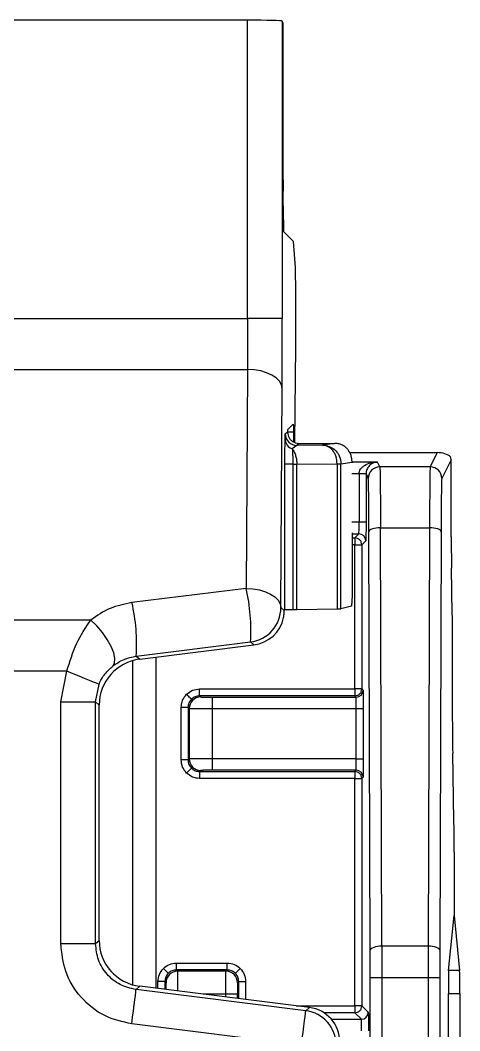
# Model space of a CAD drawing. Header units: inches. Extents: x 897.4 to 914.4, y -8.5 to 2.5.
# Drawn here: x 908.647 to 909.021, y 0.553 to 1.413 of the extents above; entities that cross this region are included whole.
import ezdxf

# ---------------------------------------------------------------- set-up
doc = ezdxf.new("R2010")
doc.units = ezdxf.units.IN
doc.header["$LTSCALE"] = 4
doc.header["$MEASUREMENT"] = 0
doc.layers.get('0').update_dxf_attribs({"linetype": 'CONTINUOUS'})

msp = doc.modelspace()

# ---------------------------------------------------------------- linework, layer by layer
for p, q in [((908.84005, 1.41302), (908.22638, 1.41302)), ((908.84005, 1.15932), (908.84005, 1.41302)), ((908.86958, 1.41225), (908.86958, 1.15932)), ((908.87027, 1.41018), (908.86958, 1.41225)), ((908.87036, 1.27728), (908.87036, 1.40034)), ((908.8705, 1.24317), (908.87038, 1.26744)), ((908.8792, 1.22477), (908.87065, 1.23333)), ((908.8792, 1.22477), (908.87922, 1.22463)), ((908.88079, 1.20264), (908.87922, 1.22463)), ((908.88094, 1.13563), (908.88094, 1.1831)), ((908.22638, 1.15932), (908.84005, 1.15932)), ((908.86958, 1.15932), (908.84005, 1.15932)), ((908.88009, 1.05367), (908.88094, 1.13563)), ((908.22654, 1.11586), (908.8399, 1.11586)), ((908.8399, 1.11586), (908.83882, 0.92953)), ((908.86835, 0.91323), (908.86942, 1.09957)), ((908.87403, 1.06451), (908.87889, 1.06937)), ((908.87209, 1.06106), (908.87398, 1.06283)), ((908.87902, 1.06234), (908.87403, 1.06234)), ((908.87902, 1.06234), (908.87908, 1.05415)), ((908.88193, 1.05122), (908.87803, 1.04832)), ((908.88379, 1.05295), (908.88193, 1.05122)), ((908.90384, 1.05138), (908.88193, 1.05122)), ((908.88379, 1.05295), (908.91395, 1.05295)), ((908.91395, 1.05295), (908.90384, 1.05138)), ((908.90681, 1.0509), (908.90384, 1.05138)), ((908.92674, 1.04508), (909.00143, 1.04508)), ((909.00143, 1.04508), (908.99538, 1.03298)), ((908.87181, 0.91146), (908.87181, 1.03539)), ((908.87847, 1.03539), (908.87847, 0.91158)), ((908.88187, 1.03539), (908.9162, 1.03564)), ((908.88187, 0.91161), (908.88187, 1.03539)), ((908.9162, 1.03564), (908.9162, 1.03561)), ((908.9162, 1.03561), (908.9162, 0.91202)), ((908.9162, 1.03561), (908.91944, 1.03561)), ((908.91944, 1.03561), (908.92889, 1.03708)), ((908.91944, 0.9121), (908.91944, 1.03561)), ((908.9505, 1.03709), (908.92889, 1.03709)), ((908.92889, 1.03708), (908.92889, 1.03627)), ((908.95255, 1.03298), (908.9505, 1.03709)), ((908.99538, 1.03298), (908.95255, 1.03298)), ((909.01319, 1.03907), (909.00522, 1.02314)), ((908.92858, 1.02725), (908.93489, 1.02725)), ((908.93489, 1.02725), (908.93488, 1.02698)), ((908.94079, 1.02698), (908.93488, 1.02698)), ((908.93488, 1.02698), (908.93488, 0.98578)), ((908.94079, 1.02715), (908.93489, 1.02725)), ((908.94079, 1.02715), (908.94079, 1.02698)), ((908.94079, 1.02698), (908.94079, 0.98578)), ((908.94079, 1.02698), (908.94271, 1.02314)), ((909.01335, 0.9735), (909.01335, 1.01191)), ((908.93488, 0.98578), (908.92858, 0.98578)), ((908.94079, 0.98578), (908.93488, 0.98578)), ((908.95424, 0.62504), (908.95311, 0.98116)), ((908.95311, 0.98116), (908.99483, 0.98116)), ((908.99483, 0.98116), (908.9937, 0.62504)), ((908.92889, 0.97676), (908.92889, 0.92291)), ((908.92889, 0.97593), (908.93475, 0.97593)), ((908.92889, 0.97251), (908.93133, 0.97251)), ((908.93133, 0.97251), (908.93475, 0.97593)), ((908.93133, 0.97251), (908.93133, 0.96661)), ((908.9444, 0.62168), (908.94327, 0.97779)), ((909.00467, 0.97779), (909.00354, 0.62168)), ((908.93133, 0.96661), (908.92889, 0.96661)), ((908.93133, 0.96661), (908.93723, 0.96661)), ((908.93133, 0.84402), (908.93133, 0.96661)), ((908.94065, 0.97003), (908.93723, 0.96661)), ((908.93723, 0.96661), (908.93723, 0.84402)), ((909.01423, 0.90756), (909.01349, 0.94674)), ((908.83882, 0.92953), (908.74162, 0.91745)), ((908.86835, 0.91323), (908.87127, 0.91066)), ((908.88187, 0.91161), (908.9162, 0.91202)), ((908.92837, 0.91433), (908.91944, 0.9121)), ((908.87127, 0.91065), (908.87181, 0.91146)), ((908.87127, 0.91065), (908.87127, 0.91065)), ((908.70658, 0.90259), (908.35986, 0.90259)), ((908.74528, 0.87186), (908.84248, 0.88394)), ((908.74822, 0.86926), (908.84535, 0.8814)), ((908.84535, 0.8814), (908.84248, 0.88394)), ((909.01438, 0.81614), (909.01438, 0.8808)), ((908.74528, 0.87186), (908.74822, 0.86926)), ((908.76218, 0.58922), (908.76218, 0.87101)), ((908.7421, 0.868), (908.7421, 0.59223)), ((908.68629, 0.85913), (908.5995, 0.85913)), ((908.68111, 0.83293), (908.68629, 0.85913)), ((908.71064, 0.83293), (908.7136, 0.8479)), ((908.79924, 0.83811), (908.79924, 0.84402)), ((908.79924, 0.84402), (908.93133, 0.84402)), ((908.93133, 0.84402), (908.93133, 0.83811)), ((908.93723, 0.84402), (908.93133, 0.84402)), ((908.93723, 0.84402), (908.9383, 0.84295)), ((908.93133, 0.83811), (908.79924, 0.83811)), ((908.79924, 0.83811), (908.80022, 0.83713)), ((908.81006, 0.8272), (908.81006, 0.83705)), ((908.81006, 0.83705), (908.93239, 0.83705)), ((908.93239, 0.83705), (908.93133, 0.83811)), ((908.68111, 0.6273), (908.68111, 0.83293)), ((908.68111, 0.83293), (908.71064, 0.83293)), ((908.71064, 0.6273), (908.71064, 0.83293)), ((908.71373, 0.8302), (908.71064, 0.83293)), ((908.71373, 0.63003), (908.71373, 0.8302)), ((908.7894, 0.82827), (908.78349, 0.82827)), ((908.78349, 0.78353), (908.78349, 0.82827)), ((908.7894, 0.82827), (908.79038, 0.82729)), ((908.7894, 0.82827), (908.7894, 0.78353)), ((908.79038, 0.82729), (908.79038, 0.78452)), ((908.81006, 0.7846), (908.81006, 0.8272)), ((908.81006, 0.8272), (908.93253, 0.8272)), ((908.93253, 0.8272), (908.93843, 0.8272)), ((908.93253, 0.7846), (908.93253, 0.8272)), ((908.93843, 0.8272), (908.93843, 0.7846)), ((908.7894, 0.78353), (908.78349, 0.78353)), ((908.79038, 0.78452), (908.7894, 0.78353)), ((908.93253, 0.7846), (908.81006, 0.7846)), ((908.81006, 0.77476), (908.81006, 0.7846)), ((908.93253, 0.7846), (908.93843, 0.7846)), ((909.0156, 0.73184), (909.01453, 0.78937)), ((908.80022, 0.77467), (908.79924, 0.77369)), ((908.93239, 0.77476), (908.81006, 0.77476)), ((908.93133, 0.77369), (908.93239, 0.77476)), ((908.79924, 0.77369), (908.93133, 0.77369)), ((908.79924, 0.77369), (908.79924, 0.76779)), ((908.93133, 0.76779), (908.79924, 0.76779)), ((908.93133, 0.77369), (908.93133, 0.76779)), ((908.93133, 0.76779), (908.93723, 0.76779)), ((908.93133, 0.57433), (908.93133, 0.76779)), ((908.9383, 0.76885), (908.93723, 0.76779)), ((908.93723, 0.76779), (908.93723, 0.57433)), ((909.01575, 0.70508), (909.01575, 0.65116)), ((909.01108, 0.60437), (909.01575, 0.65116)), ((909.01575, 0.65116), (909.02042, 0.60437)), ((908.71064, 0.6273), (908.71373, 0.63003)), ((908.68111, 0.6273), (908.71064, 0.6273)), ((908.94443, 0.59813), (908.9444, 0.62168)), ((908.95424, 0.62504), (908.95428, 0.59813)), ((908.9937, 0.62504), (908.95424, 0.62504)), ((908.9937, 0.62504), (908.99366, 0.59813)), ((909.00354, 0.62168), (909.0035, 0.59813)), ((908.77953, 0.60487), (908.77953, 0.61077)), ((908.77953, 0.61077), (908.82264, 0.61077)), ((908.82264, 0.60487), (908.82264, 0.61077)), ((908.78051, 0.60389), (908.77953, 0.60487)), ((908.82264, 0.60487), (908.77953, 0.60487)), ((908.82166, 0.60389), (908.78051, 0.60389)), ((908.82264, 0.60487), (908.82166, 0.60389)), ((909.02042, 0.60437), (909.01108, 0.60437)), ((908.76969, 0.59502), (908.76378, 0.59502)), ((908.76378, 0.58902), (908.76378, 0.59502)), ((908.77067, 0.59404), (908.76969, 0.59502)), ((908.76969, 0.59502), (908.76969, 0.58828)), ((908.83248, 0.59502), (908.8315, 0.59404)), ((908.83248, 0.59502), (908.83838, 0.59502)), ((908.83248, 0.58043), (908.83248, 0.59502)), ((908.83838, 0.59502), (908.83838, 0.5797)), ((908.94443, -0.0195), (908.94443, 0.59813)), ((908.95428, 0.59813), (908.94443, 0.59813)), ((908.95428, 0.59813), (908.95428, -0.0195)), ((908.99366, 0.59813), (908.95428, 0.59813)), ((908.99366, 0.59813), (908.99366, -0.0195)), ((909.0035, 0.59813), (908.99366, 0.59813)), ((909.0035, 0.59813), (909.0035, -0.0195)), ((908.74822, 0.59097), (908.74513, 0.58823)), ((908.8895, 0.57019), (908.74513, 0.58823)), ((908.89259, 0.57292), (908.74822, 0.59097)), ((909.01093, 0.42665), (909.01093, 0.58476)), ((909.01093, 0.58476), (909.02057, 0.58476)), ((909.02057, 0.58476), (909.02057, 0.42665)), ((908.82157, 0.5842), (908.80234, 0.5842)), ((908.83141, 0.5842), (908.82157, 0.5842)), ((908.82157, 0.5818), (908.82157, 0.5842)), ((908.83141, 0.58057), (908.83141, 0.5842)), ((908.88129, 0.57433), (908.93133, 0.57433)), ((908.8895, 0.57019), (908.89259, 0.57292)), ((908.93133, 0.56843), (908.90495, 0.56843)), ((908.93723, 0.57433), (908.93133, 0.57433)), ((908.93133, 0.57433), (908.93133, 0.56843)), ((908.93681, 0.56294), (908.93133, 0.56843)), ((908.93723, 0.57433), (908.94272, 0.56885)), ((908.91126, 0.56294), (908.93681, 0.56294)), ((908.88584, 0.54089), (908.74146, 0.55894))]:
    msp.add_line(p, q)
at = {"flags": 128}
for points in [[(908.86942, 1.09957), (908.86882, 1.10273), (908.86711, 1.10578), (908.86437, 1.10858), (908.8607, 1.11105), (908.85623, 1.11308), (908.85115, 1.11459), (908.84563, 1.11553), (908.8399, 1.11586)], [(908.95311, 0.98116), (908.9512, 0.98109), (908.94936, 0.98089), (908.94767, 0.98058), (908.94618, 0.98016), (908.94495, 0.97965), (908.94404, 0.97907), (908.94347, 0.97845), (908.94327, 0.97779)], [(909.00467, 0.97779), (909.00447, 0.97845), (909.0039, 0.97907), (909.00298, 0.97965), (909.00176, 0.98016), (909.00027, 0.98058), (908.99857, 0.98089), (908.99674, 0.98109), (908.99483, 0.98116)], [(908.83882, 0.92953), (908.84456, 0.9292), (908.85007, 0.92826), (908.85516, 0.92674), (908.85962, 0.92472), (908.8633, 0.92225), (908.86604, 0.91944), (908.86774, 0.9164), (908.86835, 0.91323)], [(908.72522, 0.8634), (908.72677, 0.86594), (908.72706, 0.86976), (908.72607, 0.8746), (908.72387, 0.88017), (908.72058, 0.88613), (908.71643, 0.89209), (908.71166, 0.8977), (908.70658, 0.90259)], [(908.7136, 0.8479), (908.71302, 0.84814), (908.71143, 0.84879), (908.70889, 0.84984), (908.70549, 0.85123), (908.70137, 0.85293), (908.69667, 0.85486), (908.69158, 0.85696), (908.68629, 0.85913)], [(908.79228, 0.83523), (908.79219, 0.83532), (908.79195, 0.83556), (908.79156, 0.83595), (908.79104, 0.83647), (908.79041, 0.8371), (908.78969, 0.83782), (908.78891, 0.8386), (908.7881, 0.8394)], [(908.79228, 0.77658), (908.79219, 0.77649), (908.79195, 0.77624), (908.79156, 0.77585), (908.79104, 0.77533), (908.79041, 0.7747), (908.78969, 0.77399), (908.78891, 0.77321), (908.7881, 0.7724)], [(908.95424, 0.62504), (908.95233, 0.62497), (908.95049, 0.62478), (908.9488, 0.62447), (908.94731, 0.62405), (908.94608, 0.62354), (908.94517, 0.62296), (908.9446, 0.62233), (908.9444, 0.62168)], [(909.00354, 0.62168), (909.00333, 0.62233), (909.00277, 0.62296), (909.00185, 0.62354), (909.00063, 0.62405), (908.99914, 0.62447), (908.99744, 0.62478), (908.99561, 0.62497), (908.9937, 0.62504)], [(908.77257, 0.60198), (908.77248, 0.60207), (908.77224, 0.60232), (908.77185, 0.60271), (908.77133, 0.60323), (908.7707, 0.60386), (908.76998, 0.60457), (908.7692, 0.60535), (908.76839, 0.60616)], [(908.8296, 0.60198), (908.82968, 0.60207), (908.82993, 0.60232), (908.83032, 0.60271), (908.83084, 0.60323), (908.83147, 0.60386), (908.83219, 0.60457), (908.83296, 0.60535), (908.83377, 0.60616)], [(908.74146, 0.55894), (908.74217, 0.56462), (908.74286, 0.57009), (908.74349, 0.57513), (908.74404, 0.57956), (908.7445, 0.58321), (908.74484, 0.58593), (908.74505, 0.58763), (908.74513, 0.58823)], [(908.88584, 0.54089), (908.88655, 0.54657), (908.88723, 0.55204), (908.88786, 0.55709), (908.88842, 0.56152), (908.88887, 0.56516), (908.88921, 0.56788), (908.88942, 0.56958), (908.8895, 0.57019)]]:
    msp.add_lwpolyline(points, dxfattribs=at)
for centre, radius, start, end in [((908.88193, 1.06106), 0.00984, 180.00179, 269.9965), ((908.88077, 1.05674), 0.00886, 182.24306, 251.97872), ((908.91565, 1.16178), 0.12614, 270.24796, 271.72122), ((908.91048, 1.03562), 0.00896, 359.90656, 0.47289), ((908.95255, 1.02313), 0.00984, 90.0032, 179.98741), ((908.99538, 1.02313), 0.00984, 0.01175, 89.99679), ((908.93475, 0.97003), 0.00591, 0.00059, 89.99941), ((908.6838, 0.89413), 0.15901, 356.32263, 12.86193), ((908.58659, 0.88206), 0.15902, 356.32277, 12.8618), ((908.83882, 0.91324), 0.02953, 277.1296, 359.99545), ((908.93239, 0.84295), 0.00591, 270.00059, 359.99941), ((908.80022, 0.82729), 0.00984, 90.00779, 179.99392), ((910.80459, 0.8127), 1.79022, 179.89013, 180.74666), ((908.80022, 0.78452), 0.00984, 180.00606, 269.99564), ((908.93239, 0.76885), 0.00591, 0.00955, 89.99045), ((908.78051, 0.59404), 0.00984, 90.0035, 179.99735), ((908.82165, 0.59404), 0.00984, 0.00265, 89.99565), ((908.88584, 0.54089), 0.02953, 0.00439, 82.87056), ((908.93681, 0.56885), 0.00591, 270.00955, 359.99045)]:
    msp.add_arc(centre, radius, start, end)
for centre, major_axis, ratio, start_param, end_param in [((908.84005, 1.41225), (0.02953, 0), 0.026186, 0.008727, 1.570796), ((908.87027, 1.40034), (0, 0.00984), 0.008727, 4.712389, 6.257005), ((908.87053, 1.27728), (0, 0.01969), 0.008727, 1.570796, 2.094395), ((908.87065, 1.25301), (0, 0.01969), 0.008727, 2.094395, 3.132866), ((908.88077, 1.1831), (0, 0.01969), 0.008727, 4.712389, 6.161012), ((908.87403, 1.05466), (0, 0.00984), 0.008727, 0.008727, 0.592814), ((908.88379, 1.06279), (-0.00719, -0.00672), 0.999929, 0.219999, 0.819148), ((908.91394, 1.0372), (0.01558, 0.00243), 0.998596, 1.268918, 1.416191), ((909.00389, 1.04015), (0.01012, -0.00152), 0.462497, 0.576852, 1.885054), ((909.01309, 1.01191), (0, 0.02953), 0.008727, 4.712389, 5.880207), ((909.0136, 0.9735), (0, 0.02953), 0.008727, 1.570796, 2.70526), ((908.90961, 0.91211), (0.00984, 0), 0.013091, 5.445427, 6.230825), ((908.84169, 0.91071), (-0.02214, 0.01954), 0.999932, 2.418406, 3.661574), ((909.01412, 0.8808), (0, 0.02953), 0.008726, 4.712389, 5.846871), ((908.75311, 0.8302), (0.02952, -0.02606), 0.999932, 2.418406, 3.86478), ((909.01549, 0.70508), (0, 0.02953), 0.008727, 4.712353, 5.84685), ((908.75311, 0.63003), (0.02952, 0.02606), 0.999932, 2.418406, 3.86478), ((909.0111, 0.58476), (0, 0.01969), 0.008727, 0.08727, 1.570796), ((909.0204, 0.58476), (0, 0.01969), 0.008727, 4.712389, 6.195916), ((908.88893, 0.54362), (-0.02214, -0.01954), 0.999932, 2.418406, 3.86478)]:
    msp.add_ellipse(centre, major_axis=major_axis, ratio=ratio, start_param=start_param, end_param=end_param)
for points, knots in [([(908.84005, 1.15932), (908.84005, 1.15171), (908.84003, 1.13627), (908.83994, 1.12273), (908.8399, 1.11586)], [0, 0, 0, 0, 0.492679, 1, 1, 1, 1]), ([(908.86942, 1.09957), (908.86947, 1.10886), (908.86956, 1.12746), (908.86957, 1.1487), (908.86958, 1.15932)], [0, 0, 0, 0, 0.4999981, 1, 1, 1, 1]), ([(908.87889, 1.06937), (908.8789, 1.06927), (908.87894, 1.06905), (908.87899, 1.0668), (908.87901, 1.06379), (908.87902, 1.06234)], [0, 0, 0, 0, 0.261172, 0.643605, 1, 1, 1, 1]), ([(908.87192, 1.05639), (908.87195, 1.05773), (908.872, 1.06047), (908.87206, 1.06086), (908.87209, 1.06106)], [0, 0, 0, 0, 0.489675, 1, 1, 1, 1]), ([(908.87398, 1.06283), (908.874, 1.06224), (908.87403, 1.06106), (908.87472, 1.05873), (908.8761, 1.0564), (908.8775, 1.05526), (908.87824, 1.05466)], [0, 0, 0, 0, 0.25427, 0.509658, 0.743584, 1, 1, 1, 1]), ([(908.87181, 1.03542), (908.87181, 1.03757), (908.87181, 1.04187), (908.87184, 1.04781), (908.87187, 1.05299), (908.8719, 1.05526), (908.87192, 1.05639)], [0, 0, 0, 0, 0.249301, 0.499861, 0.749496, 1, 1, 1, 1]), ([(908.90384, 1.05138), (908.90512, 1.05135), (908.90651, 1.05132), (908.90778, 1.05084), (908.90788, 1.0508)], [0, 0, 0, 0, 0.924351, 1, 1, 1, 1]), ([(908.9162, 1.03564), (908.91602, 1.03764), (908.91575, 1.04069), (908.91419, 1.04434), (908.91229, 1.04732), (908.90975, 1.04969), (908.90764, 1.05056), (908.90681, 1.0509)], [0, 0, 0, 0, 0.28569, 0.435611, 0.589942, 0.839103, 1, 1, 1, 1]), ([(908.90788, 1.0508), (908.90883, 1.0505), (908.9114, 1.04967), (908.9145, 1.04736), (908.91691, 1.04439), (908.91888, 1.04074), (908.91922, 1.0377), (908.91944, 1.0357)], [0, 0, 0, 0, 0.148002, 0.401019, 0.557696, 0.709906, 1, 1, 1, 1]), ([(908.92551, 1.04748), (908.92497, 1.04813), (908.92389, 1.04942), (908.92116, 1.0513), (908.91845, 1.05238), (908.91684, 1.05267), (908.91626, 1.05278)], [0, 0, 0, 0, 0.313624, 0.626586, 0.867543, 1, 1, 1, 1]), ([(908.87803, 1.04832), (908.87809, 1.04759), (908.87822, 1.04614), (908.87836, 1.04296), (908.87845, 1.03934), (908.87846, 1.03673), (908.87847, 1.03541)], [0, 0, 0, 0, 0.251919, 0.500878, 0.749491, 1, 1, 1, 1]), ([(908.87803, 1.04832), (908.87862, 1.04747), (908.87978, 1.04581), (908.88097, 1.04251), (908.88172, 1.03902), (908.88182, 1.0366), (908.88187, 1.03542)], [0, 0, 0, 0, 0.266905, 0.522392, 0.766686, 1, 1, 1, 1]), ([(908.92889, 1.03708), (908.92888, 1.03753), (908.92886, 1.03847), (908.92863, 1.04039), (908.92771, 1.04416), (908.92644, 1.04607), (908.92551, 1.04748)], [0, 0, 0, 0, 0.090682, 0.186396, 0.404491, 1, 1, 1, 1]), ([(909.01319, 1.03907), (909.01304, 1.04009), (909.01286, 1.04129), (909.01277, 1.04141), (909.01276, 1.04143)], [0, 0, 0, 0, 0.8450491, 1, 1, 1, 1]), ([(908.87847, 1.03539), (908.87754, 1.03539), (908.87568, 1.03539), (908.87356, 1.03539), (908.87211, 1.03539), (908.87191, 1.03539), (908.87181, 1.03539)], [0, 0, 0, 0, 0.250005, 0.500002, 0.75, 1, 1, 1, 1]), ([(908.87847, 1.03539), (908.87908, 1.03539), (908.88032, 1.03539), (908.88135, 1.03539), (908.88187, 1.03539)], [0, 0, 0, 0, 0.499986, 1, 1, 1, 1]), ([(908.93489, 1.02725), (908.93496, 1.02787), (908.93513, 1.02918), (908.93611, 1.03103), (908.93759, 1.03276), (908.94043, 1.03489), (908.94483, 1.03666), (908.94859, 1.03695), (908.9505, 1.03709)], [0, 0, 0, 0, 0.082518, 0.174962, 0.282274, 0.407723, 0.699567, 1, 1, 1, 1]), ([(908.94683, 1.03623), (908.94575, 1.03565), (908.9442, 1.0348), (908.94247, 1.03267), (908.94154, 1.03094), (908.94093, 1.02908), (908.94084, 1.02777), (908.94079, 1.02715)], [0, 0, 0, 0, 0.407225, 0.589602, 0.745624, 0.880023, 1, 1, 1, 1]), ([(908.9505, 1.03709), (908.94929, 1.03708), (908.94803, 1.03706), (908.94687, 1.03626), (908.94683, 1.03623)], [0, 0, 0, 0, 0.962369, 1, 1, 1, 1]), ([(908.95255, 1.03298), (908.95263, 1.03179), (908.95276, 1.02956), (908.95292, 1.01566), (908.95304, 0.99923), (908.95309, 0.98684), (908.95311, 0.98116)], [0, 0, 0, 0, 0.303619, 0.571573, 0.803734, 1, 1, 1, 1]), ([(908.99538, 1.03298), (908.99531, 1.03179), (908.99517, 1.02956), (908.99501, 1.01566), (908.99489, 0.99923), (908.99485, 0.98684), (908.99483, 0.98116)], [0, 0, 0, 0, 0.303619, 0.571573, 0.803734, 1, 1, 1, 1]), ([(908.94327, 0.97779), (908.94324, 0.98395), (908.94319, 0.99655), (908.94306, 1.01112), (908.94289, 1.02102), (908.94277, 1.02244), (908.94271, 1.02314)], [0, 0, 0, 0, 0.244241, 0.499993, 0.755751, 1, 1, 1, 1]), ([(909.00522, 1.02314), (909.00516, 1.02244), (909.00504, 1.02102), (909.00488, 1.01112), (909.00474, 0.99655), (909.00469, 0.98395), (909.00467, 0.97779)], [0, 0, 0, 0, 0.244249, 0.500007, 0.755759, 1, 1, 1, 1]), ([(908.93475, 0.97593), (908.93476, 0.97609), (908.93478, 0.97641), (908.93482, 0.97869), (908.93485, 0.98193), (908.93487, 0.98449), (908.93488, 0.98578)], [0, 0, 0, 0, 0.249998, 0.499986, 0.749986, 1, 1, 1, 1]), ([(908.94079, 0.98578), (908.94079, 0.98381), (908.94079, 0.98078), (908.94077, 0.97712), (908.94075, 0.97463), (908.94073, 0.97258), (908.9407, 0.97061), (908.94067, 0.97026), (908.94065, 0.97003)], [0, 0, 0, 0, 0.239555, 0.368275, 0.499986, 0.628716, 0.76043, 1, 1, 1, 1]), ([(908.93723, 0.96661), (908.93714, 0.96738), (908.93696, 0.96893), (908.9356, 0.97088), (908.93365, 0.97225), (908.9321, 0.97242), (908.93133, 0.97251)], [0, 0, 0, 0, 0.2500014, 0.5000175, 0.7500204, 1, 1, 1, 1]), ([(908.92889, 0.92291), (908.92889, 0.92253), (908.92888, 0.92173), (908.92884, 0.92007), (908.92869, 0.91692), (908.92851, 0.91543), (908.92837, 0.91433)], [0, 0, 0, 0, 0.08291, 0.173794, 0.39387, 1, 1, 1, 1]), ([(908.74162, 0.91745), (908.73521, 0.91616), (908.72213, 0.91352), (908.71183, 0.90628), (908.70658, 0.90259)], [0, 0, 0, 0, 0.489925, 1, 1, 1, 1]), ([(908.87181, 0.91146), (908.87191, 0.91147), (908.87211, 0.91149), (908.87356, 0.91152), (908.87568, 0.91155), (908.87754, 0.91157), (908.87847, 0.91158)], [0, 0, 0, 0, 0.25, 0.499998, 0.749995, 1, 1, 1, 1]), ([(908.87847, 0.91158), (908.87908, 0.91159), (908.88032, 0.9116), (908.88135, 0.91161), (908.88187, 0.91161)], [0, 0, 0, 0, 0.499986, 1, 1, 1, 1]), ([(908.87061, 0.90474), (908.87073, 0.9054), (908.87097, 0.90671), (908.87115, 0.90847), (908.87123, 0.90981), (908.87125, 0.91053), (908.87126, 0.91062), (908.87127, 0.91065)], [0, 0, 0, 0, 0.215826, 0.431733, 0.64534, 0.859621, 1, 1, 1, 1]), ([(908.68629, 0.85913), (908.68872, 0.86719), (908.69361, 0.88344), (908.70223, 0.89617), (908.70658, 0.90259)], [0, 0, 0, 0, 0.496003, 1, 1, 1, 1]), ([(908.72522, 0.8634), (908.72822, 0.86553), (908.73382, 0.86949), (908.74165, 0.87111), (908.74528, 0.87186)], [0, 0, 0, 0, 0.536985, 1, 1, 1, 1]), ([(908.7136, 0.8479), (908.71431, 0.84944), (908.71581, 0.85271), (908.71964, 0.85835), (908.72302, 0.8614), (908.72522, 0.8634)], [0, 0, 0, 0, 0.23621, 0.500791, 1, 1, 1, 1]), ([(908.7881, 0.8394), (908.78973, 0.84073), (908.79298, 0.84337), (908.79715, 0.8438), (908.79924, 0.84402)], [0, 0, 0, 0, 0.499996, 1, 1, 1, 1]), ([(908.93133, 0.83811), (908.9321, 0.8382), (908.93365, 0.83838), (908.9356, 0.83974), (908.93696, 0.8417), (908.93714, 0.84324), (908.93723, 0.84402)], [0, 0, 0, 0, 0.250002, 0.500015, 0.749988, 1, 1, 1, 1]), ([(908.9383, 0.84295), (908.93831, 0.84272), (908.93834, 0.84238), (908.93837, 0.84041), (908.93839, 0.83838), (908.93841, 0.83588), (908.93843, 0.83223), (908.93843, 0.82917), (908.93843, 0.8272)], [0, 0, 0, 0, 0.23957, 0.368287, 0.500012, 0.62872, 0.760445, 1, 1, 1, 1]), ([(908.78349, 0.82827), (908.78371, 0.83035), (908.78414, 0.83452), (908.78678, 0.83778), (908.7881, 0.8394)], [0, 0, 0, 0, 0.500005, 1, 1, 1, 1]), ([(908.79228, 0.83523), (908.79185, 0.83475), (908.79099, 0.83378), (908.79009, 0.83206), (908.7895, 0.8302), (908.78943, 0.82891), (908.7894, 0.82827)], [0, 0, 0, 0, 0.250042, 0.500011, 0.749995, 1, 1, 1, 1]), ([(908.79924, 0.83811), (908.79859, 0.83808), (908.7973, 0.838), (908.79545, 0.83741), (908.79372, 0.83652), (908.79276, 0.83566), (908.79228, 0.83523)], [0, 0, 0, 0, 0.2499993, 0.5000103, 0.7500019, 1, 1, 1, 1]), ([(908.80022, 0.83713), (908.80036, 0.83712), (908.80065, 0.8371), (908.80261, 0.83707), (908.80464, 0.83706), (908.80692, 0.83705), (908.80883, 0.83705), (908.81006, 0.83705)], [0, 0, 0, 0, 0.249023, 0.499651, 0.628461, 0.760272, 1, 1, 1, 1]), ([(908.93253, 0.8272), (908.93252, 0.82849), (908.93249, 0.83105), (908.93246, 0.83429), (908.93243, 0.83657), (908.9324, 0.83689), (908.93239, 0.83705)], [0, 0, 0, 0, 0.250016, 0.499986, 0.749998, 1, 1, 1, 1]), ([(908.79038, 0.82729), (908.79069, 0.82728), (908.79132, 0.82727), (908.79588, 0.82725), (908.80237, 0.82722), (908.8075, 0.82721), (908.81006, 0.8272)], [0, 0, 0, 0, 0.250001, 0.500001, 0.750001, 1, 1, 1, 1]), ([(908.7881, 0.7724), (908.78678, 0.77403), (908.78414, 0.77728), (908.78371, 0.78145), (908.78349, 0.78353)], [0, 0, 0, 0, 0.500015, 1, 1, 1, 1]), ([(908.7894, 0.78353), (908.78943, 0.78289), (908.7895, 0.7816), (908.79009, 0.77975), (908.79099, 0.77802), (908.79185, 0.77706), (908.79228, 0.77658)], [0, 0, 0, 0, 0.250003, 0.499985, 0.750019, 1, 1, 1, 1]), ([(908.81006, 0.7846), (908.8075, 0.78459), (908.80237, 0.78458), (908.79588, 0.78456), (908.79132, 0.78454), (908.79069, 0.78452), (908.79038, 0.78452)], [0, 0, 0, 0, 0.249999, 0.499999, 0.749999, 1, 1, 1, 1]), ([(908.93239, 0.77476), (908.9324, 0.77492), (908.93243, 0.77523), (908.93246, 0.77751), (908.93249, 0.78075), (908.93252, 0.78332), (908.93253, 0.7846)], [0, 0, 0, 0, 0.250009, 0.500006, 0.750015, 1, 1, 1, 1]), ([(908.93843, 0.7846), (908.93843, 0.78263), (908.93843, 0.7796), (908.93841, 0.77595), (908.93839, 0.77345), (908.93837, 0.77141), (908.93834, 0.76943), (908.93831, 0.76908), (908.9383, 0.76885)], [0, 0, 0, 0, 0.239559, 0.36826, 0.499991, 0.628709, 0.760426, 1, 1, 1, 1]), ([(908.79228, 0.77658), (908.79276, 0.77615), (908.79372, 0.77529), (908.79545, 0.77439), (908.7973, 0.7738), (908.79859, 0.77373), (908.79924, 0.77369)], [0, 0, 0, 0, 0.250038, 0.500021, 0.750002, 1, 1, 1, 1]), ([(908.81006, 0.77476), (908.80878, 0.77476), (908.80621, 0.77476), (908.80348, 0.77474), (908.80182, 0.77472), (908.80058, 0.7747), (908.80036, 0.77468), (908.80022, 0.77467)], [0, 0, 0, 0, 0.2490153, 0.4996401, 0.6284504, 0.7602591, 1, 1, 1, 1]), ([(908.79924, 0.76779), (908.79715, 0.768), (908.79298, 0.76843), (908.78973, 0.77108), (908.7881, 0.7724)], [0, 0, 0, 0, 0.500022, 1, 1, 1, 1]), ([(908.93723, 0.76779), (908.93714, 0.76856), (908.93696, 0.77011), (908.9356, 0.77206), (908.93365, 0.77343), (908.9321, 0.7736), (908.93133, 0.77369)], [0, 0, 0, 0, 0.2500014, 0.5000175, 0.7500204, 1, 1, 1, 1]), ([(908.74146, 0.55894), (908.7336, 0.56074), (908.71732, 0.56449), (908.69727, 0.58074), (908.68363, 0.60265), (908.68193, 0.61927), (908.68111, 0.6273)], [0, 0, 0, 0, 0.241649, 0.499999, 0.758353, 1, 1, 1, 1]), ([(908.74513, 0.58823), (908.74047, 0.58932), (908.73117, 0.59149), (908.71991, 0.60073), (908.71214, 0.61305), (908.71114, 0.62255), (908.71064, 0.6273)], [0, 0, 0, 0, 0.2500055, 0.5000025, 0.7499942, 1, 1, 1, 1]), ([(908.76839, 0.60616), (908.77002, 0.60748), (908.77327, 0.61013), (908.77744, 0.61056), (908.77953, 0.61077)], [0, 0, 0, 0, 0.500007, 1, 1, 1, 1]), ([(908.82264, 0.61077), (908.82472, 0.61056), (908.82889, 0.61013), (908.83214, 0.60748), (908.83377, 0.60616)], [0, 0, 0, 0, 0.500004, 1, 1, 1, 1]), ([(908.76378, 0.59502), (908.764, 0.59711), (908.76443, 0.60128), (908.76707, 0.60453), (908.76839, 0.60616)], [0, 0, 0, 0, 0.500005, 1, 1, 1, 1]), ([(908.77257, 0.60198), (908.77214, 0.6015), (908.77128, 0.60054), (908.77039, 0.59881), (908.7698, 0.59696), (908.76972, 0.59567), (908.76969, 0.59502)], [0, 0, 0, 0, 0.249982, 0.500009, 0.749997, 1, 1, 1, 1]), ([(908.77953, 0.60487), (908.77889, 0.60483), (908.7776, 0.60476), (908.77574, 0.60417), (908.77401, 0.60327), (908.77305, 0.60241), (908.77257, 0.60198)], [0, 0, 0, 0, 0.2499993, 0.5000103, 0.7500019, 1, 1, 1, 1]), ([(908.78059, 0.58692), (908.78058, 0.58855), (908.78057, 0.59272), (908.78055, 0.59837), (908.78053, 0.60294), (908.78052, 0.60357), (908.78051, 0.60389)], [0, 0, 0, 0, 0.17519, 0.450132, 0.72506, 1, 1, 1, 1]), ([(908.82157, 0.5842), (908.82158, 0.58677), (908.82159, 0.5919), (908.82161, 0.59838), (908.82163, 0.60294), (908.82165, 0.60357), (908.82166, 0.60389)], [0, 0, 0, 0, 0.25, 0.500004, 0.749997, 1, 1, 1, 1]), ([(908.8296, 0.60198), (908.82911, 0.60241), (908.82815, 0.60327), (908.82642, 0.60417), (908.82457, 0.60476), (908.82328, 0.60483), (908.82264, 0.60487)], [0, 0, 0, 0, 0.249983, 0.499991, 0.750001, 1, 1, 1, 1]), ([(908.83248, 0.59502), (908.83244, 0.59567), (908.83237, 0.59696), (908.83178, 0.59881), (908.83089, 0.60054), (908.83003, 0.6015), (908.8296, 0.60198)], [0, 0, 0, 0, 0.250003, 0.499985, 0.750019, 1, 1, 1, 1]), ([(908.83377, 0.60616), (908.83509, 0.60453), (908.83774, 0.60128), (908.83817, 0.59711), (908.83838, 0.59502)], [0, 0, 0, 0, 0.499995, 1, 1, 1, 1]), ([(908.77075, 0.58815), (908.77074, 0.58921), (908.77073, 0.59085), (908.77072, 0.59244), (908.7707, 0.59368), (908.77068, 0.5939), (908.77067, 0.59404)], [0, 0, 0, 0, 0.319143, 0.494426, 0.673791, 1, 1, 1, 1]), ([(908.8315, 0.59404), (908.83149, 0.5939), (908.83146, 0.59361), (908.83144, 0.59165), (908.83143, 0.58963), (908.83141, 0.58734), (908.83141, 0.58543), (908.83141, 0.5842)], [0, 0, 0, 0, 0.249024, 0.499656, 0.628447, 0.760259, 1, 1, 1, 1]), ([(908.93133, 0.56843), (908.9321, 0.56852), (908.93365, 0.56869), (908.9356, 0.57006), (908.93696, 0.57201), (908.93714, 0.57356), (908.93723, 0.57433)], [0, 0, 0, 0, 0.250002, 0.500015, 0.749988, 1, 1, 1, 1]), ([(908.94272, 0.56885), (908.94273, 0.56862), (908.94276, 0.56827), (908.94279, 0.56631), (908.94281, 0.56428), (908.94283, 0.56178), (908.94285, 0.55812), (908.94285, 0.55507), (908.94285, 0.5531)], [0, 0, 0, 0, 0.239566, 0.368284, 0.500009, 0.628718, 0.760444, 1, 1, 1, 1]), ([(908.93695, 0.5531), (908.93693, 0.55438), (908.93691, 0.55695), (908.93688, 0.56019), (908.93684, 0.56247), (908.93682, 0.56278), (908.93681, 0.56294)], [0, 0, 0, 0, 0.249982, 0.499988, 0.750004, 1, 1, 1, 1])]:
    msp.add_open_spline(points, degree=3, knots=knots)

doc.saveas('drawing.dxf')
